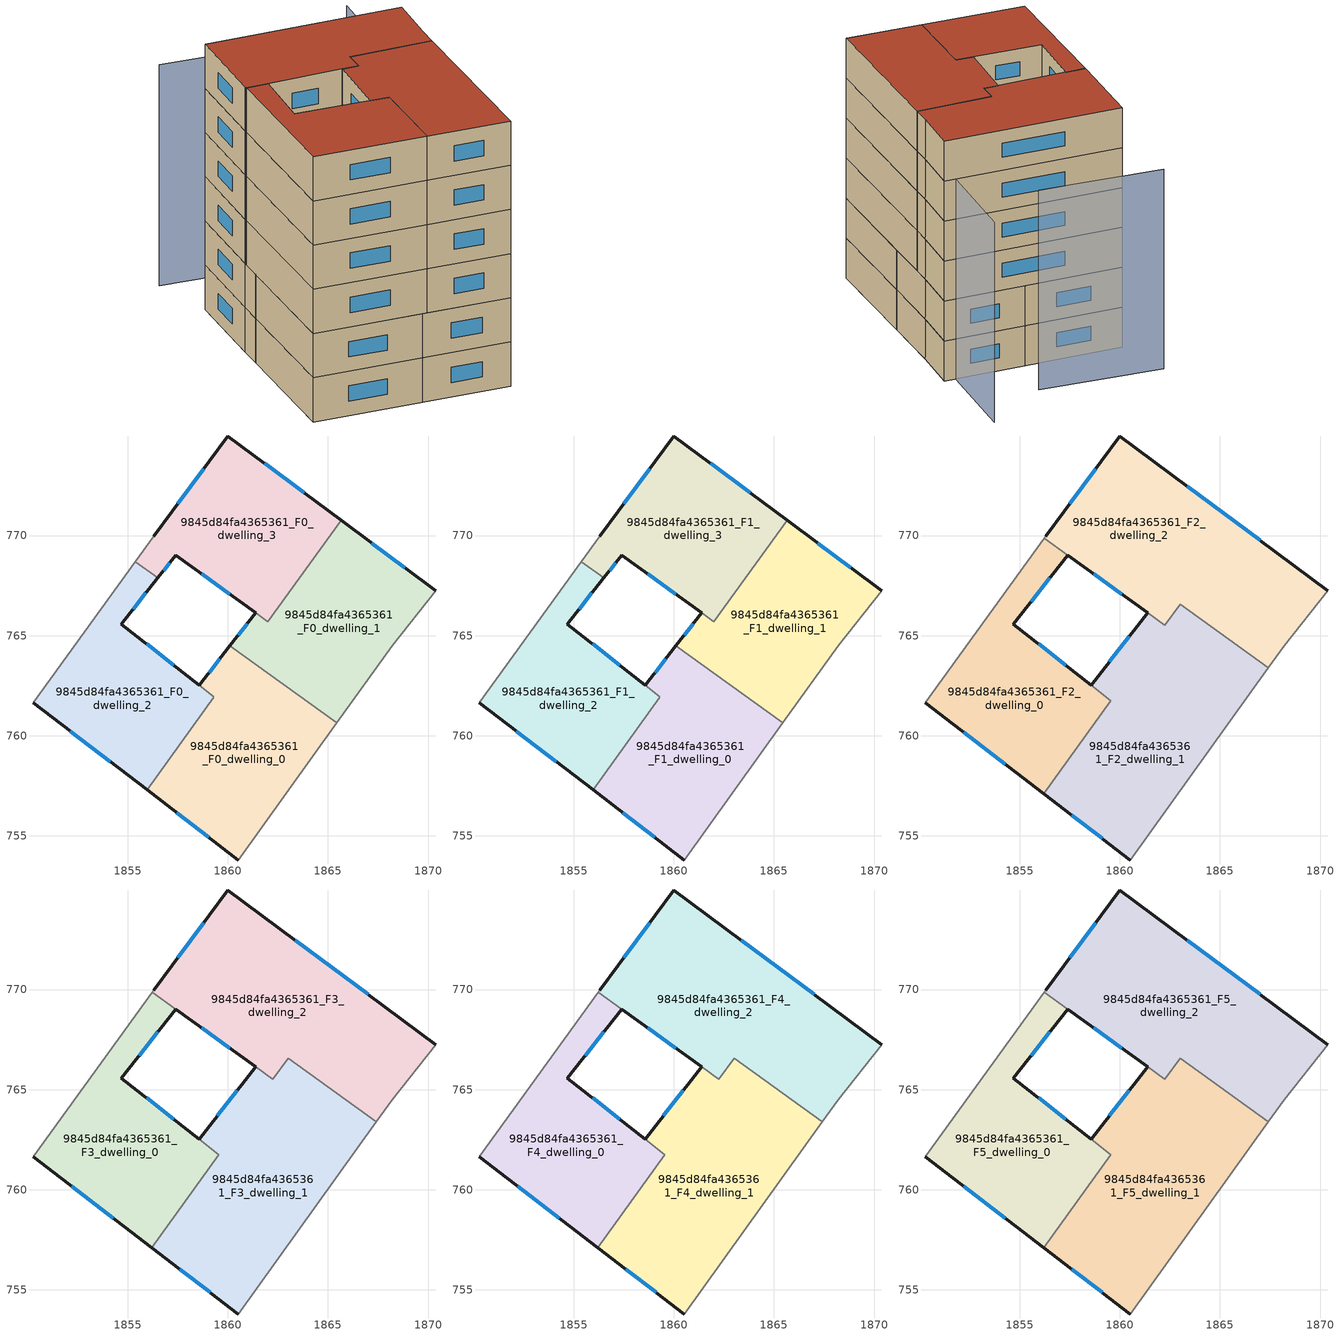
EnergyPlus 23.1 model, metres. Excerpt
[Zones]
9845d84fa4365361_F0_dwelling_0
 floor ground (EU_floor_Construction): 1865.44,760.63 1860.52,753.79 1855.96,757.29 1859.3,761.93 1858.56,762.52 1860.09,764.48 z0
 wall outside (EU_wall_Construction): 1860.09,764.48 1858.56,762.52 / 1855.96,757.29 1860.52,753.79 z0:3
 wall to 9845d84fa4365361_F0_dwelling_1 (EU_wall_Construction): 1865.44,760.63 1860.09,764.48 z0:3
 wall adiabatic (EU_wall_Construction): 1860.52,753.79 1865.44,760.63 z0:3
 wall to 9845d84fa4365361_F0_dwelling_2 (EU_wall_Construction): 1858.56,762.52 1859.3,761.93 1855.96,757.29 z0:3
 window (EU_Window_Construction): 1859.59,763.84 1859.06,763.16 / 1857.44,756.15 1859.04,754.93 z0.98:2.02
9845d84fa4365361_F0_dwelling_1
 floor ground (EU_floor_Construction): 1870.38,767.25 1868.21,764.49 1865.44,760.63 1860.09,764.48 1861.38,766.14 1862,765.69 1865.65,770.77 z0
 wall outside (EU_wall_Construction): 1870.38,767.25 1865.65,770.77 / 1861.38,766.14 1860.09,764.48 z0:3
 wall adiabatic (EU_wall_Construction): 1865.44,760.63 1868.21,764.49 1870.38,767.25 z0:3
 wall to 9845d84fa4365361_F0_dwelling_3 (EU_wall_Construction): 1865.65,770.77 1862,765.69 1861.38,766.14 z0:3
 window (EU_Window_Construction): 1868.84,768.39 1867.19,769.62 / 1860.96,765.6 1860.51,765.02 z0.98:2.02
9845d84fa4365361_F0_dwelling_2
 floor ground (EU_floor_Construction): 1856.5,767.89 1854.68,765.58 1859.3,761.93 1855.96,757.29 1850.28,761.65 1855.37,768.7 z0
 wall outside (EU_wall_Construction): 1850.28,761.65 1855.96,757.29 / 1858.56,762.52 1854.68,765.58 1856.5,767.89 z0:3
 wall adiabatic (EU_wall_Construction): 1855.37,768.7 1850.28,761.65 z0:3
 wall to 9845d84fa4365361_F0_dwelling_3 (EU_wall_Construction): 1856.5,767.89 1855.37,768.7 z0:3
 window (EU_Window_Construction): 1852.13,760.23 1854.11,758.71 / 1855.27,766.33 1855.91,767.14 / 1857.3,763.51 1855.94,764.58 z0.98:2.02
9845d84fa4365361_F0_dwelling_3
 floor ground (EU_floor_Construction): 1865.65,770.77 1862,765.69 1857.39,769.02 1856.5,767.89 1855.37,768.7 1856.29,769.97 1860,774.98 z0
 wall outside (EU_wall_Construction): 1856.5,767.89 1857.39,769.02 1861.38,766.14 / 1865.65,770.77 1860,774.98 1856.29,769.97 z0:3
 wall adiabatic (EU_wall_Construction): 1856.29,769.97 1855.37,768.7 z0:3
 window (EU_Window_Construction): 1856.79,768.25 1857.1,768.65 / 1858.79,773.35 1857.5,771.6 / 1863.81,772.14 1861.84,773.61 / 1858.69,768.08 1860.08,767.07 z0.98:2.02
9845d84fa4365361_F1_dwelling_0
 floor to 9845d84fa4365361_F0_dwelling_0 (EU_floor_Construction): 1865.44,760.63 1860.52,753.79 1855.96,757.29 1859.3,761.93 1858.56,762.52 1860.09,764.48 z3
 wall outside (EU_wall_Construction): 1860.09,764.48 1858.56,762.52 / 1855.96,757.29 1860.52,753.79 z3:6
 wall to 9845d84fa4365361_F1_dwelling_1 (EU_wall_Construction): 1865.44,760.63 1860.09,764.48 z3:6
 wall adiabatic (EU_wall_Construction): 1860.52,753.79 1865.44,760.63 z3:6
 wall to 9845d84fa4365361_F1_dwelling_2 (EU_wall_Construction): 1858.56,762.52 1859.3,761.93 1855.96,757.29 z3:6
 window (EU_Window_Construction): 1859.59,763.84 1859.06,763.16 / 1857.44,756.15 1859.04,754.93 z3.98:5.02
 ceiling adiabatic (EU_roof_Construction): 1856.2,757.1 1859.54,761.75 1859.3,761.93 1855.96,757.29 z6
9845d84fa4365361_F1_dwelling_1
 floor to 9845d84fa4365361_F0_dwelling_1 (EU_floor_Construction): 1870.38,767.25 1868.21,764.49 1865.44,760.63 1860.09,764.48 1861.38,766.14 1862,765.69 1865.65,770.77 z3
 wall outside (EU_wall_Construction): 1870.38,767.25 1865.65,770.77 / 1861.38,766.14 1860.09,764.48 z3:6
 wall adiabatic (EU_wall_Construction): 1865.44,760.63 1868.21,764.49 1870.38,767.25 z3:6
 wall to 9845d84fa4365361_F1_dwelling_3 (EU_wall_Construction): 1865.65,770.77 1862,765.69 1861.38,766.14 z3:6
 window (EU_Window_Construction): 1868.84,768.39 1867.19,769.62 / 1860.96,765.6 1860.51,765.02 z3.98:5.02
9845d84fa4365361_F1_dwelling_2
 floor to 9845d84fa4365361_F0_dwelling_2 (EU_floor_Construction): 1856.5,767.89 1854.68,765.58 1859.3,761.93 1855.96,757.29 1850.28,761.65 1855.37,768.7 z3
 wall outside (EU_wall_Construction): 1850.28,761.65 1855.96,757.29 / 1858.56,762.52 1854.68,765.58 1856.5,767.89 z3:6
 wall adiabatic (EU_wall_Construction): 1855.37,768.7 1850.28,761.65 z3:6
 wall to 9845d84fa4365361_F1_dwelling_3 (EU_wall_Construction): 1856.5,767.89 1855.37,768.7 z3:6
 window (EU_Window_Construction): 1852.13,760.23 1854.11,758.71 / 1855.27,766.33 1855.91,767.14 / 1857.3,763.51 1855.94,764.58 z3.98:5.02
9845d84fa4365361_F1_dwelling_3
 floor to 9845d84fa4365361_F0_dwelling_3 (EU_floor_Construction): 1865.65,770.77 1862,765.69 1857.39,769.02 1856.5,767.89 1855.37,768.7 1856.29,769.97 1860,774.98 z3
 wall outside (EU_wall_Construction): 1856.5,767.89 1857.39,769.02 1861.38,766.14 / 1865.65,770.77 1860,774.98 1856.29,769.97 z3:6
 wall adiabatic (EU_wall_Construction): 1856.29,769.97 1855.37,768.7 z3:6
 window (EU_Window_Construction): 1856.79,768.25 1857.1,768.65 / 1858.79,773.35 1857.5,771.6 / 1863.81,772.14 1861.84,773.61 / 1858.69,768.08 1860.08,767.07 z3.98:5.02
9845d84fa4365361_F2_dwelling_0
 floor to 9845d84fa4365361_F1_dwelling_2 (EU_floor_Construction): 1856.5,767.89 1854.68,765.58 1859.3,761.93 1855.96,757.29 1850.28,761.65 1855.37,768.7 z6
 floor adiabatic (EU_floor_Construction): 1859.3,761.93 1854.68,765.58 1859.54,761.75 1856.2,757.1 1855.96,757.29 z6
 floor to 9845d84fa4365361_F1_dwelling_3 (EU_floor_Construction): 1857.38,769.01 1856.5,767.89 1855.37,768.7 1856.21,769.86 z6
 wall outside (EU_wall_Construction): 1850.28,761.65 1856.2,757.1 / 1858.56,762.52 1854.68,765.58 1857.39,769.01 z6:9
 wall adiabatic (EU_wall_Construction): 1856.21,769.86 1850.28,761.65 z6:9
 wall to 9845d84fa4365361_F2_dwelling_1 (EU_wall_Construction): 1856.2,757.1 1859.54,761.75 1858.56,762.52 z6:9
 wall to 9845d84fa4365361_F2_dwelling_2 (EU_wall_Construction): 1857.39,769.02 1856.21,769.87 z6:9
 window (EU_Window_Construction): 1852.2,760.17 1854.27,758.58 / 1855.56,766.7 1856.5,767.9 / 1857.3,763.51 1855.94,764.58 z6.98:8.02
9845d84fa4365361_F2_dwelling_1
 floor to 9845d84fa4365361_F1_dwelling_0 (EU_floor_Construction): 1865.44,760.63 1860.52,753.79 1856.2,757.1 1859.54,761.75 1859.3,761.93 1858.56,762.52 1860.09,764.48 z6
 floor to 9845d84fa4365361_F1_dwelling_1 (EU_floor_Construction): 1867.42,763.4 1865.44,760.63 1860.09,764.48 1861.38,766.14 1862.25,765.51 1863.01,766.57 z6
 wall outside (EU_wall_Construction): 1856.2,757.1 1860.52,753.79 / 1861.38,766.14 1858.56,762.52 z6:9
 wall to 9845d84fa4365361_F2_dwelling_2 (EU_wall_Construction): 1867.42,763.39 1863.01,766.57 1862.25,765.51 1861.38,766.14 z6:9
 wall adiabatic (EU_wall_Construction): 1860.52,753.79 1867.42,763.39 z6:9
 window (EU_Window_Construction): 1857.6,756.02 1859.11,754.87 / 1860.46,764.96 1859.48,763.7 z6.98:8.02
9845d84fa4365361_F2_dwelling_2
 floor to 9845d84fa4365361_F1_dwelling_1 (EU_floor_Construction): 1870.38,767.25 1868.21,764.49 1867.42,763.4 1863.01,766.57 1862.25,765.51 1861.69,765.91 1862,765.69 1865.65,770.77 z6
 floor to 9845d84fa4365361_F1_dwelling_3 (EU_floor_Construction): 1865.65,770.77 1862,765.69 1856.22,769.87 1856.29,769.97 1860,774.98 z6
 wall outside (EU_wall_Construction): 1870.38,767.25 1860,774.98 1856.29,769.97 / 1857.39,769.02 1861.38,766.14 z6:9
 wall adiabatic (EU_wall_Construction): 1856.29,769.97 1856.21,769.87 / 1867.42,763.39 1868.21,764.49 1870.38,767.25 z6:9
 window (EU_Window_Construction): 1858.79,773.35 1857.5,771.6 / 1867,769.76 1863.37,772.46 / 1858.69,768.08 1860.08,767.08 z6.98:8.02
9845d84fa4365361_F3_dwelling_0
 floor to 9845d84fa4365361_F2_dwelling_0 (EU_floor_Construction): 1857.39,769.01 1854.68,765.58 1859.54,761.75 1856.2,757.1 1850.28,761.65 1856.21,769.87 z9
 wall outside (EU_wall_Construction): 1850.28,761.65 1856.2,757.1 / 1858.56,762.52 1854.68,765.58 1857.39,769.01 z9:12
 wall adiabatic (EU_wall_Construction): 1856.21,769.86 1850.28,761.65 z9:12
 wall to 9845d84fa4365361_F3_dwelling_1 (EU_wall_Construction): 1856.2,757.1 1859.54,761.75 1858.56,762.52 z9:12
 wall to 9845d84fa4365361_F3_dwelling_2 (EU_wall_Construction): 1857.39,769.02 1856.21,769.87 z9:12
 window (EU_Window_Construction): 1852.2,760.17 1854.27,758.58 / 1855.56,766.7 1856.5,767.9 / 1857.3,763.51 1855.94,764.58 z9.98:11.02
9845d84fa4365361_F3_dwelling_1
 floor to 9845d84fa4365361_F2_dwelling_1 (EU_floor_Construction): 1867.42,763.39 1860.52,753.79 1856.2,757.1 1859.54,761.75 1858.56,762.52 1861.38,766.14 1862.25,765.51 1863.01,766.57 z9
 wall outside (EU_wall_Construction): 1856.2,757.1 1860.52,753.79 / 1861.38,766.14 1858.56,762.52 z9:12
 wall to 9845d84fa4365361_F3_dwelling_2 (EU_wall_Construction): 1867.42,763.39 1863.01,766.57 1862.25,765.51 1861.38,766.14 z9:12
 wall adiabatic (EU_wall_Construction): 1860.52,753.79 1867.42,763.39 z9:12
 window (EU_Window_Construction): 1857.6,756.02 1859.11,754.87 / 1860.46,764.96 1859.48,763.7 z9.98:11.02
9845d84fa4365361_F3_dwelling_2
 floor to 9845d84fa4365361_F2_dwelling_2 (EU_floor_Construction): 1870.38,767.25 1868.21,764.49 1867.42,763.39 1863.01,766.57 1862.25,765.51 1856.21,769.87 1856.29,769.97 1860,774.98 z9
 wall outside (EU_wall_Construction): 1870.38,767.25 1860,774.98 1856.29,769.97 / 1857.39,769.02 1861.38,766.14 z9:12
 wall adiabatic (EU_wall_Construction): 1856.29,769.97 1856.21,769.87 / 1867.42,763.39 1868.21,764.49 1870.38,767.25 z9:12
 window (EU_Window_Construction): 1858.79,773.35 1857.5,771.6 / 1867,769.76 1863.37,772.46 / 1858.69,768.08 1860.08,767.08 z9.98:11.02
9845d84fa4365361_F4_dwelling_0
 floor to 9845d84fa4365361_F3_dwelling_0 (EU_floor_Construction): 1857.39,769.01 1854.68,765.58 1859.54,761.75 1856.2,757.1 1850.28,761.65 1856.21,769.87 z12
 wall outside (EU_wall_Construction): 1850.28,761.65 1856.2,757.1 / 1858.56,762.52 1854.68,765.58 1857.39,769.01 z12:15
 wall adiabatic (EU_wall_Construction): 1856.21,769.86 1850.28,761.65 z12:15
 wall to 9845d84fa4365361_F4_dwelling_1 (EU_wall_Construction): 1856.2,757.1 1859.54,761.75 1858.56,762.52 z12:15
 wall to 9845d84fa4365361_F4_dwelling_2 (EU_wall_Construction): 1857.39,769.02 1856.21,769.87 z12:15
 window (EU_Window_Construction): 1852.2,760.17 1854.27,758.58 / 1855.56,766.7 1856.5,767.9 / 1857.3,763.51 1855.94,764.58 z12.98:14.02
9845d84fa4365361_F4_dwelling_1
 floor to 9845d84fa4365361_F3_dwelling_1 (EU_floor_Construction): 1867.42,763.39 1860.52,753.79 1856.2,757.1 1859.54,761.75 1858.56,762.52 1861.38,766.14 1862.25,765.51 1863.01,766.57 z12
 wall outside (EU_wall_Construction): 1856.2,757.1 1860.52,753.79 / 1861.38,766.14 1858.56,762.52 z12:15
 wall to 9845d84fa4365361_F4_dwelling_2 (EU_wall_Construction): 1867.42,763.39 1863.01,766.57 1862.25,765.51 1861.38,766.14 z12:15
 wall adiabatic (EU_wall_Construction): 1860.52,753.79 1867.42,763.39 z12:15
 window (EU_Window_Construction): 1857.6,756.02 1859.11,754.87 / 1860.46,764.96 1859.48,763.7 z12.98:14.02
9845d84fa4365361_F4_dwelling_2
 floor to 9845d84fa4365361_F3_dwelling_2 (EU_floor_Construction): 1870.38,767.25 1868.21,764.49 1867.42,763.39 1863.01,766.57 1862.25,765.51 1856.21,769.87 1856.29,769.97 1860,774.98 z12
 wall outside (EU_wall_Construction): 1870.38,767.25 1860,774.98 1856.29,769.97 / 1857.39,769.02 1861.38,766.14 z12:15
 wall adiabatic (EU_wall_Construction): 1856.29,769.97 1856.21,769.87 / 1867.42,763.39 1868.21,764.49 1870.38,767.25 z12:15
 window (EU_Window_Construction): 1858.79,773.35 1857.5,771.6 / 1867,769.76 1863.37,772.46 / 1858.69,768.08 1860.08,767.08 z12.98:14.02
9845d84fa4365361_F5_dwelling_0
 floor to 9845d84fa4365361_F4_dwelling_0 (EU_floor_Construction): 1857.39,769.01 1854.68,765.58 1859.54,761.75 1856.2,757.1 1850.28,761.65 1856.21,769.87 z15
 wall outside (EU_wall_Construction): 1850.28,761.65 1856.2,757.1 / 1858.56,762.52 1854.68,765.58 1857.39,769.01 z15:18
 wall adiabatic (EU_wall_Construction): 1856.21,769.86 1850.28,761.65 z15:18
 wall to 9845d84fa4365361_F5_dwelling_1 (EU_wall_Construction): 1856.2,757.1 1859.54,761.75 1858.56,762.52 z15:18
 wall to 9845d84fa4365361_F5_dwelling_2 (EU_wall_Construction): 1857.39,769.02 1856.21,769.87 z15:18
 window (EU_Window_Construction): 1852.2,760.17 1854.27,758.58 / 1855.56,766.7 1856.5,767.9 / 1857.3,763.51 1855.94,764.58 z15.98:17.02
 roof outside (EU_roof_Construction): 1856.2,757.1 1859.54,761.75 1854.68,765.58 1857.39,769.01 1856.21,769.87 1850.28,761.65 z18
9845d84fa4365361_F5_dwelling_1
 floor to 9845d84fa4365361_F4_dwelling_1 (EU_floor_Construction): 1867.42,763.39 1860.52,753.79 1856.2,757.1 1859.54,761.75 1858.56,762.52 1861.38,766.14 1862.25,765.51 1863.01,766.57 z15
 wall outside (EU_wall_Construction): 1856.2,757.1 1860.52,753.79 / 1861.38,766.14 1858.56,762.52 z15:18
 wall to 9845d84fa4365361_F5_dwelling_2 (EU_wall_Construction): 1867.42,763.39 1863.01,766.57 1862.25,765.51 1861.38,766.14 z15:18
 wall adiabatic (EU_wall_Construction): 1860.52,753.79 1867.42,763.39 z15:18
 window (EU_Window_Construction): 1857.6,756.02 1859.11,754.87 / 1860.46,764.96 1859.48,763.7 z15.98:17.02
 roof outside (EU_roof_Construction): 1860.52,753.79 1867.42,763.39 1863.01,766.57 1862.25,765.51 1861.38,766.14 1858.56,762.52 1859.54,761.75 1856.2,757.1 z18
9845d84fa4365361_F5_dwelling_2
 floor to 9845d84fa4365361_F4_dwelling_2 (EU_floor_Construction): 1870.38,767.25 1868.21,764.49 1867.42,763.39 1863.01,766.57 1862.25,765.51 1856.21,769.87 1856.29,769.97 1860,774.98 z15
 wall outside (EU_wall_Construction): 1870.38,767.25 1860,774.98 1856.29,769.97 / 1857.39,769.02 1861.38,766.14 z15:18
 wall adiabatic (EU_wall_Construction): 1856.29,769.97 1856.21,769.87 / 1867.42,763.39 1868.21,764.49 1870.38,767.25 z15:18
 window (EU_Window_Construction): 1858.79,773.35 1857.5,771.6 / 1867,769.76 1863.37,772.46 / 1858.69,768.08 1860.08,767.08 z15.98:17.02
 roof outside (EU_roof_Construction): 1868.21,764.49 1870.38,767.25 1860,774.98 1856.29,769.97 1856.21,769.87 1862.25,765.51 1863.01,766.57 1867.42,763.39 z18
shading: 1859.58,754.51 1873.94,773.23 / 1858.07,772.01 1850.28,761.65 / 1868.3,773.35 1861.35,779 z0:15
[Building]
EU S2 Campaign: North Axis=0; Terrain=City; Solar Distribution=FullExterior
[Site:Location]
Bologna: Latitude=44.5; Longitude=11.25; Time Zone=1; Elevation=37
[SizingPeriod:WeatherFileDays]
AnnualSizingPeriod: Begin Month=1; Begin Day of Month=1; End Month=12; End Day of Month=31; Day of Week for Start Day=Monday; Use Weather File Daylight Saving Period=No; Use Weather File Rain and Snow Indicators=No
[MATERIAL]
EU_InternalMass_Material: Roughness=MediumRough; Thickness=0.1; Conductivity=1; Density=1800; Specific Heat=900; Thermal Absorptance=0.9; Solar Absorptance=0.7; Visible Absorptance=0.7
[MATERIAL:NOMASS] Roughness=MediumRough; Thermal Absorptance=0.9; Solar Absorptance=0.7; Visible Absorptance=0.7
Name | Thermal Resistance
EU_wall_NoMass | 0.905828
EU_roof_NoMass | 0.37593
EU_floor_NoMass | 0.67114
[WINDOWMATERIAL:SIMPLEGLAZINGSYSTEM]
EU_Window_SimpleGlazing: UFactor=4.52486; Solar Heat Gain Coefficient=0.85; Visible Transmittance=0.85
[CONSTRUCTION]
EU_wall_Construction: EU_wall_NoMass
EU_roof_Construction: EU_roof_NoMass
EU_floor_Construction: EU_floor_NoMass
EU_Window_Construction: EU_Window_SimpleGlazing
EU_InternalMass_Construction: EU_InternalMass_Material
[ZONE] Type=1; Multiplier=1; Ceiling Height=autocalculate; Floor Area=autocalculate; Part of Total Floor Area=Yes
Name | Volume
9845d84fa4365361_F0_dwelling_0; 9845d84fa4365361_F1_dwelling_0 | 150.502
9845d84fa4365361_F2_dwelling_0 | 146.651
9845d84fa4365361_F3_dwelling_0; 9845d84fa4365361_F4_dwelling_0; 9845d84fa4365361_F5_dwelling_0 | 146.661
9845d84fa4365361_F0_dwelling_1; 9845d84fa4365361_F1_dwelling_1 | 148.841
9845d84fa4365361_F2_dwelling_1; 9845d84fa4365361_F3_dwelling_1; 9845d84fa4365361_F4_dwelling_1; 9845d84fa4365361_F5_dwelling_1 | 207.74
9845d84fa4365361_F0_dwelling_2 | 135.353
9845d84fa4365361_F1_dwelling_2 | 135.308
9845d84fa4365361_F2_dwelling_2; 9845d84fa4365361_F3_dwelling_2; 9845d84fa4365361_F4_dwelling_2; 9845d84fa4365361_F5_dwelling_2 | 220.613
9845d84fa4365361_F0_dwelling_3; 9845d84fa4365361_F1_dwelling_3 | 140.339
[INTERNALMASS] Construction=EU_InternalMass_Construction
Name | Zone or ZoneList | Surface Area
9845d84fa4365361_F0_dwelling_0_EU_InternalMass | 9845d84fa4365361_F0_dwelling_0 | 50.1658
9845d84fa4365361_F0_dwelling_1_EU_InternalMass | 9845d84fa4365361_F0_dwelling_1 | 49.6149
9845d84fa4365361_F0_dwelling_2_EU_InternalMass | 9845d84fa4365361_F0_dwelling_2 | 45.1133
9845d84fa4365361_F0_dwelling_3_EU_InternalMass | 9845d84fa4365361_F0_dwelling_3 | 46.781
9845d84fa4365361_F1_dwelling_0_EU_InternalMass | 9845d84fa4365361_F1_dwelling_0 | 50.1658
9845d84fa4365361_F1_dwelling_1_EU_InternalMass | 9845d84fa4365361_F1_dwelling_1 | 49.6149
9845d84fa4365361_F1_dwelling_2_EU_InternalMass | 9845d84fa4365361_F1_dwelling_2 | 45.1133
9845d84fa4365361_F1_dwelling_3_EU_InternalMass | 9845d84fa4365361_F1_dwelling_3 | 46.781
9845d84fa4365361_F2_dwelling_0_EU_InternalMass | 9845d84fa4365361_F2_dwelling_0 | 48.8896
9845d84fa4365361_F2_dwelling_1_EU_InternalMass | 9845d84fa4365361_F2_dwelling_1 | 69.2447
9845d84fa4365361_F2_dwelling_2_EU_InternalMass | 9845d84fa4365361_F2_dwelling_2 | 73.541
9845d84fa4365361_F3_dwelling_0_EU_InternalMass | 9845d84fa4365361_F3_dwelling_0 | 48.8896
9845d84fa4365361_F3_dwelling_1_EU_InternalMass | 9845d84fa4365361_F3_dwelling_1 | 69.2447
9845d84fa4365361_F3_dwelling_2_EU_InternalMass | 9845d84fa4365361_F3_dwelling_2 | 73.541
9845d84fa4365361_F4_dwelling_0_EU_InternalMass | 9845d84fa4365361_F4_dwelling_0 | 48.8896
9845d84fa4365361_F4_dwelling_1_EU_InternalMass | 9845d84fa4365361_F4_dwelling_1 | 69.2447
9845d84fa4365361_F4_dwelling_2_EU_InternalMass | 9845d84fa4365361_F4_dwelling_2 | 73.541
9845d84fa4365361_F5_dwelling_0_EU_InternalMass | 9845d84fa4365361_F5_dwelling_0 | 48.8896
9845d84fa4365361_F5_dwelling_1_EU_InternalMass | 9845d84fa4365361_F5_dwelling_1 | 69.2447
9845d84fa4365361_F5_dwelling_2_EU_InternalMass | 9845d84fa4365361_F5_dwelling_2 | 73.541
[OTHEREQUIPMENT] Fuel Type=Electricity; Design Level Calculation Method=Watts/Area; Power per Zone Floor Area=1; Fraction Latent=0; Fraction Radiant=0; Fraction Lost=0; Carbon Dioxide Generation Rate=0; EndUse Subcategory=EU_Step8_InternalGains
Name | Zone or ZoneList or Space or SpaceList | Schedule
EU_Step8_InternalGain_9845d84fa4365361_F0_dwelling_0_f000 | 9845d84fa4365361_F0_dwelling_0 | EU_Step8_GainSchedule_9845d84fa4365361_F0_dwelling_0_f000
EU_Step8_InternalGain_9845d84fa4365361_F0_dwelling_1_f000 | 9845d84fa4365361_F0_dwelling_1 | EU_Step8_GainSchedule_9845d84fa4365361_F0_dwelling_1_f000
EU_Step8_InternalGain_9845d84fa4365361_F0_dwelling_2_f000 | 9845d84fa4365361_F0_dwelling_2 | EU_Step8_GainSchedule_9845d84fa4365361_F0_dwelling_2_f000
EU_Step8_InternalGain_9845d84fa4365361_F0_dwelling_3_f000 | 9845d84fa4365361_F0_dwelling_3 | EU_Step8_GainSchedule_9845d84fa4365361_F0_dwelling_3_f000
EU_Step8_InternalGain_9845d84fa4365361_F1_dwelling_0_f000 | 9845d84fa4365361_F1_dwelling_0 | EU_Step8_GainSchedule_9845d84fa4365361_F1_dwelling_0_f000
EU_Step8_InternalGain_9845d84fa4365361_F1_dwelling_1_f000 | 9845d84fa4365361_F1_dwelling_1 | EU_Step8_GainSchedule_9845d84fa4365361_F1_dwelling_1_f000
EU_Step8_InternalGain_9845d84fa4365361_F1_dwelling_2_f000 | 9845d84fa4365361_F1_dwelling_2 | EU_Step8_GainSchedule_9845d84fa4365361_F1_dwelling_2_f000
EU_Step8_InternalGain_9845d84fa4365361_F1_dwelling_3_f000 | 9845d84fa4365361_F1_dwelling_3 | EU_Step8_GainSchedule_9845d84fa4365361_F1_dwelling_3_f000
EU_Step8_InternalGain_9845d84fa4365361_F2_dwelling_0_f000 | 9845d84fa4365361_F2_dwelling_0 | EU_Step8_GainSchedule_9845d84fa4365361_F2_dwelling_0_f000
EU_Step8_InternalGain_9845d84fa4365361_F2_dwelling_1_f000 | 9845d84fa4365361_F2_dwelling_1 | EU_Step8_GainSchedule_9845d84fa4365361_F2_dwelling_1_f000
EU_Step8_InternalGain_9845d84fa4365361_F2_dwelling_2_f000 | 9845d84fa4365361_F2_dwelling_2 | EU_Step8_GainSchedule_9845d84fa4365361_F2_dwelling_2_f000
EU_Step8_InternalGain_9845d84fa4365361_F3_dwelling_0_f000 | 9845d84fa4365361_F3_dwelling_0 | EU_Step8_GainSchedule_9845d84fa4365361_F3_dwelling_0_f000
EU_Step8_InternalGain_9845d84fa4365361_F3_dwelling_1_f000 | 9845d84fa4365361_F3_dwelling_1 | EU_Step8_GainSchedule_9845d84fa4365361_F3_dwelling_1_f000
EU_Step8_InternalGain_9845d84fa4365361_F3_dwelling_2_f000 | 9845d84fa4365361_F3_dwelling_2 | EU_Step8_GainSchedule_9845d84fa4365361_F3_dwelling_2_f000
EU_Step8_InternalGain_9845d84fa4365361_F4_dwelling_0_f000 | 9845d84fa4365361_F4_dwelling_0 | EU_Step8_GainSchedule_9845d84fa4365361_F4_dwelling_0_f000
EU_Step8_InternalGain_9845d84fa4365361_F4_dwelling_1_f000 | 9845d84fa4365361_F4_dwelling_1 | EU_Step8_GainSchedule_9845d84fa4365361_F4_dwelling_1_f000
EU_Step8_InternalGain_9845d84fa4365361_F4_dwelling_2_f000 | 9845d84fa4365361_F4_dwelling_2 | EU_Step8_GainSchedule_9845d84fa4365361_F4_dwelling_2_f000
EU_Step8_InternalGain_9845d84fa4365361_F5_dwelling_0_f000 | 9845d84fa4365361_F5_dwelling_0 | EU_Step8_GainSchedule_9845d84fa4365361_F5_dwelling_0_f000
EU_Step8_InternalGain_9845d84fa4365361_F5_dwelling_1_f000 | 9845d84fa4365361_F5_dwelling_1 | EU_Step8_GainSchedule_9845d84fa4365361_F5_dwelling_1_f000
EU_Step8_InternalGain_9845d84fa4365361_F5_dwelling_2_f000 | 9845d84fa4365361_F5_dwelling_2 | EU_Step8_GainSchedule_9845d84fa4365361_F5_dwelling_2_f000
[ZONEVENTILATION:DESIGNFLOWRATE] Schedule=EU_AlwaysOn; Design Flow Rate Calculation Method=AirChanges/Hour; Air Changes per Hour=0.73129; Ventilation Type=Natural; Fan Pressure Rise=0; Fan Total Efficiency=1; Constant Term Coefficient=1; Temperature Term Coefficient=0; Velocity Term Coefficient=0; Velocity Squared Term Coefficient=0; Minimum Indoor Temperature=-100; Maximum Indoor Temperature=100; Delta Temperature=-100; Minimum Outdoor Temperature=-100; Maximum Outdoor Temperature=100; Maximum Wind Speed=40
Name | Zone or ZoneList or Space or SpaceList
EU_ConstantAir_9845d84fa4365361_F0_dwelling_0 | 9845d84fa4365361_F0_dwelling_0
EU_ConstantAir_9845d84fa4365361_F0_dwelling_1 | 9845d84fa4365361_F0_dwelling_1
EU_ConstantAir_9845d84fa4365361_F0_dwelling_2 | 9845d84fa4365361_F0_dwelling_2
EU_ConstantAir_9845d84fa4365361_F0_dwelling_3 | 9845d84fa4365361_F0_dwelling_3
EU_ConstantAir_9845d84fa4365361_F1_dwelling_0 | 9845d84fa4365361_F1_dwelling_0
EU_ConstantAir_9845d84fa4365361_F1_dwelling_1 | 9845d84fa4365361_F1_dwelling_1
EU_ConstantAir_9845d84fa4365361_F1_dwelling_2 | 9845d84fa4365361_F1_dwelling_2
EU_ConstantAir_9845d84fa4365361_F1_dwelling_3 | 9845d84fa4365361_F1_dwelling_3
EU_ConstantAir_9845d84fa4365361_F2_dwelling_0 | 9845d84fa4365361_F2_dwelling_0
EU_ConstantAir_9845d84fa4365361_F2_dwelling_1 | 9845d84fa4365361_F2_dwelling_1
EU_ConstantAir_9845d84fa4365361_F2_dwelling_2 | 9845d84fa4365361_F2_dwelling_2
EU_ConstantAir_9845d84fa4365361_F3_dwelling_0 | 9845d84fa4365361_F3_dwelling_0
EU_ConstantAir_9845d84fa4365361_F3_dwelling_1 | 9845d84fa4365361_F3_dwelling_1
EU_ConstantAir_9845d84fa4365361_F3_dwelling_2 | 9845d84fa4365361_F3_dwelling_2
EU_ConstantAir_9845d84fa4365361_F4_dwelling_0 | 9845d84fa4365361_F4_dwelling_0
EU_ConstantAir_9845d84fa4365361_F4_dwelling_1 | 9845d84fa4365361_F4_dwelling_1
EU_ConstantAir_9845d84fa4365361_F4_dwelling_2 | 9845d84fa4365361_F4_dwelling_2
EU_ConstantAir_9845d84fa4365361_F5_dwelling_0 | 9845d84fa4365361_F5_dwelling_0
EU_ConstantAir_9845d84fa4365361_F5_dwelling_1 | 9845d84fa4365361_F5_dwelling_1
EU_ConstantAir_9845d84fa4365361_F5_dwelling_2 | 9845d84fa4365361_F5_dwelling_2
[HVACTEMPLATE:THERMOSTAT] Constant Heating Setpoint=20; Constant Cooling Setpoint=50
EU_HeatOnly_9845d84fa4365361_F0_dwelling_0; EU_HeatOnly_9845d84fa4365361_F0_dwelling_1; EU_HeatOnly_9845d84fa4365361_F0_dwelling_2; EU_HeatOnly_9845d84fa4365361_F0_dwelling_3; EU_HeatOnly_9845d84fa4365361_F1_dwelling_0; EU_HeatOnly_9845d84fa4365361_F1_dwelling_1; EU_HeatOnly_9845d84fa4365361_F1_dwelling_2; EU_HeatOnly_9845d84fa4365361_F1_dwelling_3; EU_HeatOnly_9845d84fa4365361_F2_dwelling_0; EU_HeatOnly_9845d84fa4365361_F2_dwelling_1; EU_HeatOnly_9845d84fa4365361_F2_dwelling_2; EU_HeatOnly_9845d84fa4365361_F3_dwelling_0; EU_HeatOnly_9845d84fa4365361_F3_dwelling_1; EU_HeatOnly_9845d84fa4365361_F3_dwelling_2; EU_HeatOnly_9845d84fa4365361_F4_dwelling_0; EU_HeatOnly_9845d84fa4365361_F4_dwelling_1; EU_HeatOnly_9845d84fa4365361_F4_dwelling_2; EU_HeatOnly_9845d84fa4365361_F5_dwelling_0; EU_HeatOnly_9845d84fa4365361_F5_dwelling_1; EU_HeatOnly_9845d84fa4365361_F5_dwelling_2
[HVACTEMPLATE:ZONE:IDEALLOADSAIRSYSTEM] System Availability Schedule=EU_AlwaysOn; Maximum Heating Supply Air Temperature=50; Minimum Cooling Supply Air Temperature=13; Maximum Heating Supply Air Humidity Ratio=0.0156; Minimum Cooling Supply Air Humidity Ratio=0.0077; Heating Limit=NoLimit; Cooling Limit=NoLimit; Heating Availability Schedule=EU_AlwaysOn; Cooling Availability Schedule=EU_CoolingOff; Dehumidification Control Type=ConstantSensibleHeatRatio; Cooling Sensible Heat Ratio=0.7; Dehumidification Setpoint=60; Humidification Control Type=None; Humidification Setpoint=30; Outdoor Air Method=None; Outdoor Air Flow Rate per Person=0.00944; Outdoor Air Flow Rate per Zone Floor Area=0; Outdoor Air Flow Rate per Zone=0; Demand Controlled Ventilation Type=None; Outdoor Air Economizer Type=NoEconomizer; Heat Recovery Type=None; Sensible Heat Recovery Effectiveness=0.7; Latent Heat Recovery Effectiveness=0.65
Name | Template Thermostat
9845d84fa4365361_F0_dwelling_0 | EU_HeatOnly_9845d84fa4365361_F0_dwelling_0
9845d84fa4365361_F0_dwelling_1 | EU_HeatOnly_9845d84fa4365361_F0_dwelling_1
9845d84fa4365361_F0_dwelling_2 | EU_HeatOnly_9845d84fa4365361_F0_dwelling_2
9845d84fa4365361_F0_dwelling_3 | EU_HeatOnly_9845d84fa4365361_F0_dwelling_3
9845d84fa4365361_F1_dwelling_0 | EU_HeatOnly_9845d84fa4365361_F1_dwelling_0
9845d84fa4365361_F1_dwelling_1 | EU_HeatOnly_9845d84fa4365361_F1_dwelling_1
9845d84fa4365361_F1_dwelling_2 | EU_HeatOnly_9845d84fa4365361_F1_dwelling_2
9845d84fa4365361_F1_dwelling_3 | EU_HeatOnly_9845d84fa4365361_F1_dwelling_3
9845d84fa4365361_F2_dwelling_0 | EU_HeatOnly_9845d84fa4365361_F2_dwelling_0
9845d84fa4365361_F2_dwelling_1 | EU_HeatOnly_9845d84fa4365361_F2_dwelling_1
9845d84fa4365361_F2_dwelling_2 | EU_HeatOnly_9845d84fa4365361_F2_dwelling_2
9845d84fa4365361_F3_dwelling_0 | EU_HeatOnly_9845d84fa4365361_F3_dwelling_0
9845d84fa4365361_F3_dwelling_1 | EU_HeatOnly_9845d84fa4365361_F3_dwelling_1
9845d84fa4365361_F3_dwelling_2 | EU_HeatOnly_9845d84fa4365361_F3_dwelling_2
9845d84fa4365361_F4_dwelling_0 | EU_HeatOnly_9845d84fa4365361_F4_dwelling_0
9845d84fa4365361_F4_dwelling_1 | EU_HeatOnly_9845d84fa4365361_F4_dwelling_1
9845d84fa4365361_F4_dwelling_2 | EU_HeatOnly_9845d84fa4365361_F4_dwelling_2
9845d84fa4365361_F5_dwelling_0 | EU_HeatOnly_9845d84fa4365361_F5_dwelling_0
9845d84fa4365361_F5_dwelling_1 | EU_HeatOnly_9845d84fa4365361_F5_dwelling_1
9845d84fa4365361_F5_dwelling_2 | EU_HeatOnly_9845d84fa4365361_F5_dwelling_2
[SIZING:ZONE] Zone Cooling Design Supply Air Temperature Input Method=SupplyAirTemperature; Zone Cooling Design Supply Air Temperature=13; Zone Heating Design Supply Air Temperature Input Method=SupplyAirTemperature; Zone Heating Design Supply Air Temperature=50; Zone Cooling Design Supply Air Humidity Ratio=0.008; Zone Heating Design Supply Air Humidity Ratio=0.008; Cooling Design Air Flow Method=DesignDay; Cooling Design Air Flow Rate=0; Cooling Minimum Air Flow per Zone Floor Area=0.000762; Cooling Minimum Air Flow=0; Cooling Minimum Air Flow Fraction=0.2; Heating Design Air Flow Method=DesignDay; Heating Design Air Flow Rate=0; Heating Maximum Air Flow per Zone Floor Area=0.002032; Heating Maximum Air Flow=0.141576; Heating Maximum Air Flow Fraction=0.3; Account for Dedicated Outdoor Air System=No; Dedicated Outdoor Air System Control Strategy=NeutralSupplyAir; Dedicated Outdoor Air Low Setpoint Temperature for Design=autosize; Dedicated Outdoor Air High Setpoint Temperature for Design=autosize; Zone Load Sizing Method=Sensible Load Only No Latent Load; Zone Latent Cooling Design Supply Air Humidity Ratio Input Method=HumidityRatioDifference; Zone Cooling Design Supply Air Humidity Ratio Difference=0.005; Zone Latent Heating Design Supply Air Humidity Ratio Input Method=HumidityRatioDifference; Zone Humidification Design Supply Air Humidity Ratio Difference=0.005
9845d84fa4365361_F0_dwelling_0; 9845d84fa4365361_F0_dwelling_1; 9845d84fa4365361_F0_dwelling_2; 9845d84fa4365361_F0_dwelling_3; 9845d84fa4365361_F1_dwelling_0; 9845d84fa4365361_F1_dwelling_1; 9845d84fa4365361_F1_dwelling_2; 9845d84fa4365361_F1_dwelling_3; 9845d84fa4365361_F2_dwelling_0; 9845d84fa4365361_F2_dwelling_1; 9845d84fa4365361_F2_dwelling_2; 9845d84fa4365361_F3_dwelling_0; 9845d84fa4365361_F3_dwelling_1; 9845d84fa4365361_F3_dwelling_2; 9845d84fa4365361_F4_dwelling_0; 9845d84fa4365361_F4_dwelling_1; 9845d84fa4365361_F4_dwelling_2; 9845d84fa4365361_F5_dwelling_0; 9845d84fa4365361_F5_dwelling_1; 9845d84fa4365361_F5_dwelling_2
[SCHEDULE:CONSTANT]
Name | Hourly Value
EU_AlwaysOn | 1
EU_CoolingOff | 0
[SCHEDULE:FILE] Column Number=1; Rows to Skip at Top=0; Number of Hours of Data=8760; Column Separator=Comma; Interpolate to Timestep=No; Minutes per Item=60; Adjust Schedule for Daylight Savings=Yes
Name | File
EU_Step8_GainSchedule_9845d84fa4365361_F0_dwelling_0_f000 | ../../schedules/9845d84fa4365361/9845d84fa4365361_F0_dwelling_0_f000_gain.csv
EU_Step8_GainSchedule_9845d84fa4365361_F0_dwelling_1_f000 | ../../schedules/9845d84fa4365361/9845d84fa4365361_F0_dwelling_1_f000_gain.csv
EU_Step8_GainSchedule_9845d84fa4365361_F0_dwelling_2_f000 | ../../schedules/9845d84fa4365361/9845d84fa4365361_F0_dwelling_2_f000_gain.csv
EU_Step8_GainSchedule_9845d84fa4365361_F0_dwelling_3_f000 | ../../schedules/9845d84fa4365361/9845d84fa4365361_F0_dwelling_3_f000_gain.csv
EU_Step8_GainSchedule_9845d84fa4365361_F1_dwelling_0_f000 | ../../schedules/9845d84fa4365361/9845d84fa4365361_F1_dwelling_0_f000_gain.csv
EU_Step8_GainSchedule_9845d84fa4365361_F1_dwelling_1_f000 | ../../schedules/9845d84fa4365361/9845d84fa4365361_F1_dwelling_1_f000_gain.csv
EU_Step8_GainSchedule_9845d84fa4365361_F1_dwelling_2_f000 | ../../schedules/9845d84fa4365361/9845d84fa4365361_F1_dwelling_2_f000_gain.csv
EU_Step8_GainSchedule_9845d84fa4365361_F1_dwelling_3_f000 | ../../schedules/9845d84fa4365361/9845d84fa4365361_F1_dwelling_3_f000_gain.csv
EU_Step8_GainSchedule_9845d84fa4365361_F2_dwelling_0_f000 | ../../schedules/9845d84fa4365361/9845d84fa4365361_F2_dwelling_0_f000_gain.csv
EU_Step8_GainSchedule_9845d84fa4365361_F2_dwelling_1_f000 | ../../schedules/9845d84fa4365361/9845d84fa4365361_F2_dwelling_1_f000_gain.csv
EU_Step8_GainSchedule_9845d84fa4365361_F2_dwelling_2_f000 | ../../schedules/9845d84fa4365361/9845d84fa4365361_F2_dwelling_2_f000_gain.csv
EU_Step8_GainSchedule_9845d84fa4365361_F3_dwelling_0_f000 | ../../schedules/9845d84fa4365361/9845d84fa4365361_F3_dwelling_0_f000_gain.csv
EU_Step8_GainSchedule_9845d84fa4365361_F3_dwelling_1_f000 | ../../schedules/9845d84fa4365361/9845d84fa4365361_F3_dwelling_1_f000_gain.csv
EU_Step8_GainSchedule_9845d84fa4365361_F3_dwelling_2_f000 | ../../schedules/9845d84fa4365361/9845d84fa4365361_F3_dwelling_2_f000_gain.csv
EU_Step8_GainSchedule_9845d84fa4365361_F4_dwelling_0_f000 | ../../schedules/9845d84fa4365361/9845d84fa4365361_F4_dwelling_0_f000_gain.csv
EU_Step8_GainSchedule_9845d84fa4365361_F4_dwelling_1_f000 | ../../schedules/9845d84fa4365361/9845d84fa4365361_F4_dwelling_1_f000_gain.csv
EU_Step8_GainSchedule_9845d84fa4365361_F4_dwelling_2_f000 | ../../schedules/9845d84fa4365361/9845d84fa4365361_F4_dwelling_2_f000_gain.csv
EU_Step8_GainSchedule_9845d84fa4365361_F5_dwelling_0_f000 | ../../schedules/9845d84fa4365361/9845d84fa4365361_F5_dwelling_0_f000_gain.csv
EU_Step8_GainSchedule_9845d84fa4365361_F5_dwelling_1_f000 | ../../schedules/9845d84fa4365361/9845d84fa4365361_F5_dwelling_1_f000_gain.csv
EU_Step8_GainSchedule_9845d84fa4365361_F5_dwelling_2_f000 | ../../schedules/9845d84fa4365361/9845d84fa4365361_F5_dwelling_2_f000_gain.csv
